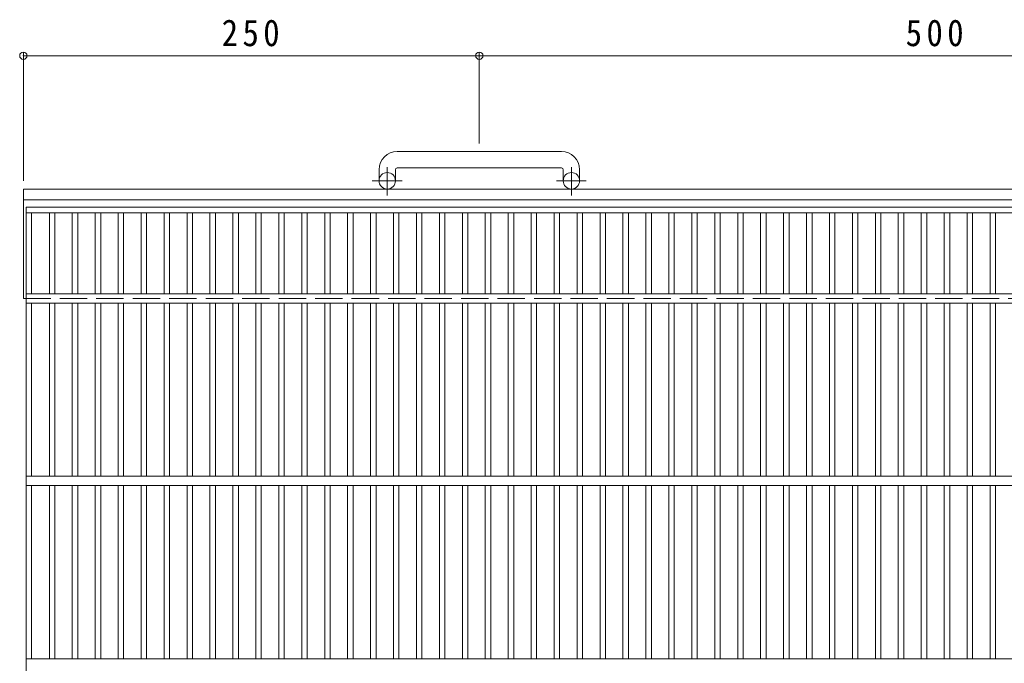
# Model space of a CAD drawing. Units: millimetres, scale not verified. Extents: x -902 to 869, y -687 to 662.
# Drawn here: x -868 to -328, y 188 to 540 of the extents above; entities that cross this region are included whole.
import ezdxf

# ---------------------------------------------------------------- set-up
doc = ezdxf.new("R2010")
doc.units = ezdxf.units.MM
doc.header["$LTSCALE"] = 5
doc.header["$PDMODE"] = 32
doc.header["$PDSIZE"] = 4
doc.linetypes.add('CHAIN1', pattern=[8, 5, -1, 1, -1])
doc.linetypes.add('DASHED3', pattern=[4, 3, -1])
for name, color, linetype, lineweight in [('A-1_ピット', 2, 'Continuous', 9), ('A-2_蓋', 3, 'Continuous', 9), ('A-4_寸法', 7, 'Continuous', 9)]:
    doc.layers.add(name, color=color, linetype=linetype, lineweight=lineweight)
doc.styles.add('ＭＳ ゴシック', font='')
doc.styles.get('ＭＳ ゴシック').set_extended_font_data('MS Gothic')

msp = doc.modelspace()

# ---------------------------------------------------------------- linework, layer by layer
at = {"layer": 'A-1_ピット'}
for p, q in [((-570.787, 468.104), (-660.787, 468.104)), ((-660.787, 459.104), (-570.787, 459.104)), ((-670.787, 458.104), (-670.787, 452.004)), ((-661.788, 458.104), (-661.788, 452.004)), ((-569.788, 458.104), (-569.788, 452.004)), ((-560.787, 458.104), (-560.787, 452.004)), ((-865.787, 447.504), (-865.787, 387.504)), ((-865.787, 447.504), (234.92, 447.504)), ((-865.787, 441.504), (234.92, 441.504))]:
    msp.add_line(p, q, dxfattribs=at)
at = {"layer": 'A-1_ピット', "linetype": 'CHAIN1'}
for p, q in [((-666.288, 443.897), (-666.288, 459.494)), ((-565.287, 443.897), (-565.287, 459.494)), ((-658.125, 452.004), (-674.532, 452.004)), ((-557.125, 452.004), (-573.532, 452.004))]:
    msp.add_line(p, q, dxfattribs=at)
at = {"layer": 'A-1_ピット', "linetype": 'DASHED3'}
msp.add_line((-865.787, 387.504), (234.92, 387.504), dxfattribs=at)
at = {"layer": 'A-1_ピット'}
for centre in [(-666.288, 452.004), (-565.288, 452.004)]:
    msp.add_circle(centre, 4.5, dxfattribs=at)
for centre, radius, start, end in [((-660.787, 458.104), 10, 90, 180), ((-570.787, 458.104), 10, 0, 90), ((-660.787, 458.104), 1, 90, 180), ((-570.787, 458.104), 1, 0, 90)]:
    msp.add_arc(centre, radius, start, end, dxfattribs=at)
at = {"layer": 'A-2_蓋'}
for p, q in [((-864.287, 437.504), (132.713, 437.504)), ((-864.287, -62.496), (-864.287, 437.504)), ((-864.287, 434.504), (132.713, 434.504)), ((-861.287, 434.503), (-861.287, 390.003)), ((-851.527, 390.003), (-851.527, 434.503)), ((-848.527, 390.003), (-848.527, 434.503)), ((-838.947, 390.003), (-838.947, 434.503)), ((-835.947, 390.003), (-835.947, 434.503)), ((-826.367, 390.003), (-826.367, 434.503)), ((-823.367, 390.003), (-823.367, 434.503)), ((-813.787, 390.003), (-813.787, 434.503)), ((-810.787, 390.003), (-810.787, 434.503)), ((-801.207, 390.003), (-801.207, 434.503)), ((-798.207, 390.003), (-798.207, 434.503)), ((-788.627, 390.003), (-788.627, 434.503)), ((-785.627, 390.003), (-785.627, 434.503)), ((-776.047, 390.003), (-776.047, 434.503)), ((-773.047, 390.003), (-773.047, 434.503)), ((-763.467, 390.003), (-763.467, 434.503)), ((-760.467, 390.003), (-760.467, 434.503)), ((-750.887, 390.003), (-750.887, 434.503)), ((-747.887, 390.003), (-747.887, 434.503)), ((-738.307, 390.003), (-738.307, 434.503)), ((-735.307, 390.003), (-735.307, 434.503)), ((-725.727, 390.003), (-725.727, 434.503)), ((-722.727, 390.003), (-722.727, 434.503)), ((-713.147, 390.003), (-713.147, 434.503)), ((-710.147, 390.003), (-710.147, 434.503)), ((-700.567, 390.003), (-700.567, 434.503)), ((-697.567, 390.003), (-697.567, 434.503)), ((-687.987, 390.003), (-687.987, 434.503)), ((-684.987, 390.003), (-684.987, 434.503)), ((-675.407, 390.003), (-675.407, 434.503)), ((-672.407, 390.003), (-672.407, 434.503)), ((-662.827, 390.003), (-662.827, 434.503)), ((-659.827, 390.003), (-659.827, 434.503)), ((-650.247, 390.003), (-650.247, 434.503)), ((-647.247, 390.003), (-647.247, 434.503)), ((-637.667, 390.003), (-637.667, 434.503)), ((-634.667, 390.003), (-634.667, 434.503)), ((-625.087, 390.003), (-625.087, 434.503)), ((-622.087, 390.003), (-622.087, 434.503)), ((-612.507, 390.003), (-612.507, 434.503)), ((-609.507, 390.003), (-609.507, 434.503)), ((-599.927, 390.003), (-599.927, 434.503)), ((-596.927, 390.003), (-596.927, 434.503)), ((-587.347, 390.003), (-587.347, 434.503)), ((-584.347, 390.003), (-584.347, 434.503)), ((-574.767, 390.003), (-574.767, 434.503)), ((-571.767, 390.003), (-571.767, 434.503)), ((-562.187, 390.003), (-562.187, 434.503)), ((-559.187, 390.003), (-559.187, 434.503)), ((-549.607, 390.003), (-549.607, 434.503)), ((-546.607, 390.003), (-546.607, 434.503)), ((-537.027, 390.003), (-537.027, 434.503)), ((-534.027, 390.003), (-534.027, 434.503)), ((-524.447, 390.003), (-524.447, 434.503)), ((-521.447, 390.003), (-521.447, 434.503)), ((-511.867, 390.003), (-511.867, 434.503)), ((-508.867, 390.003), (-508.867, 434.503)), ((-499.287, 390.003), (-499.287, 434.503)), ((-496.286, 390.003), (-496.286, 434.503)), ((-486.707, 390.003), (-486.707, 434.503)), ((-483.706, 390.003), (-483.706, 434.503)), ((-474.126, 390.003), (-474.126, 434.503)), ((-471.126, 390.003), (-471.126, 434.503)), ((-461.546, 390.003), (-461.546, 434.503)), ((-458.545, 390.003), (-458.545, 434.503)), ((-448.965, 390.003), (-448.965, 434.503)), ((-445.965, 390.003), (-445.965, 434.503)), ((-436.385, 390.003), (-436.385, 434.503)), ((-433.384, 390.003), (-433.384, 434.503)), ((-423.804, 390.003), (-423.804, 434.503)), ((-420.804, 390.003), (-420.804, 434.503)), ((-411.223, 390.003), (-411.223, 434.503)), ((-408.223, 390.003), (-408.223, 434.503)), ((-398.643, 390.003), (-398.643, 434.503)), ((-395.642, 390.003), (-395.642, 434.503)), ((-386.062, 390.003), (-386.062, 434.503)), ((-383.062, 390.003), (-383.062, 434.503)), ((-373.482, 390.003), (-373.482, 434.503)), ((-370.481, 390.003), (-370.481, 434.503)), ((-360.901, 390.003), (-360.901, 434.503)), ((-357.901, 390.003), (-357.901, 434.503)), ((-348.32, 390.003), (-348.32, 434.503)), ((-345.32, 390.003), (-345.32, 434.503)), ((-335.74, 390.003), (-335.74, 434.503)), ((-332.739, 390.003), (-332.739, 434.503)), ((-864.287, 390.003), (132.713, 390.003)), ((-864.287, 385.003), (132.713, 385.003)), ((-861.287, 385.003), (-861.287, 290.004)), ((-851.527, 290.004), (-851.527, 385.003)), ((-848.527, 290.004), (-848.527, 385.003)), ((-838.947, 290.004), (-838.947, 385.003)), ((-835.947, 290.004), (-835.947, 385.003)), ((-826.367, 290.004), (-826.367, 385.003)), ((-823.367, 290.004), (-823.367, 385.003)), ((-813.787, 290.004), (-813.787, 385.003)), ((-810.787, 290.004), (-810.787, 385.003)), ((-801.207, 290.004), (-801.207, 385.003)), ((-798.207, 290.004), (-798.207, 385.003)), ((-788.627, 290.004), (-788.627, 385.003)), ((-785.627, 290.004), (-785.627, 385.003)), ((-776.047, 290.004), (-776.047, 385.003)), ((-773.047, 290.004), (-773.047, 385.003)), ((-763.467, 290.004), (-763.467, 385.003)), ((-760.467, 290.004), (-760.467, 385.003)), ((-750.887, 290.004), (-750.887, 385.003)), ((-747.887, 290.004), (-747.887, 385.003)), ((-738.307, 290.004), (-738.307, 385.003)), ((-735.307, 290.004), (-735.307, 385.003)), ((-725.727, 290.004), (-725.727, 385.003)), ((-722.727, 290.004), (-722.727, 385.003)), ((-713.147, 290.004), (-713.147, 385.003)), ((-710.147, 290.004), (-710.147, 385.003)), ((-700.567, 290.004), (-700.567, 385.003)), ((-697.567, 290.004), (-697.567, 385.003)), ((-687.987, 290.004), (-687.987, 385.003)), ((-684.987, 290.004), (-684.987, 385.003)), ((-675.407, 290.004), (-675.407, 385.003)), ((-672.407, 290.004), (-672.407, 385.003)), ((-662.827, 290.004), (-662.827, 385.003)), ((-659.827, 290.004), (-659.827, 385.003)), ((-650.247, 290.004), (-650.247, 385.003)), ((-647.247, 290.004), (-647.247, 385.003)), ((-637.667, 290.004), (-637.667, 385.003)), ((-634.667, 290.004), (-634.667, 385.003)), ((-625.087, 290.004), (-625.087, 385.003)), ((-622.087, 290.004), (-622.087, 385.003)), ((-612.507, 290.004), (-612.507, 385.003)), ((-609.507, 290.004), (-609.507, 385.003)), ((-599.927, 290.004), (-599.927, 385.003)), ((-596.927, 290.004), (-596.927, 385.003)), ((-587.347, 290.004), (-587.347, 385.003)), ((-584.347, 290.004), (-584.347, 385.003)), ((-574.767, 290.004), (-574.767, 385.003)), ((-571.767, 290.004), (-571.767, 385.003)), ((-562.187, 290.004), (-562.187, 385.003)), ((-559.187, 290.004), (-559.187, 385.003)), ((-549.607, 290.004), (-549.607, 385.003)), ((-546.607, 290.004), (-546.607, 385.003)), ((-537.027, 290.004), (-537.027, 385.003)), ((-534.027, 290.004), (-534.027, 385.003)), ((-524.447, 290.004), (-524.447, 385.003)), ((-521.447, 290.004), (-521.447, 385.003)), ((-511.867, 290.004), (-511.867, 385.003)), ((-508.867, 290.004), (-508.867, 385.003)), ((-499.287, 290.004), (-499.287, 385.003)), ((-496.286, 290.004), (-496.286, 385.003)), ((-486.707, 290.004), (-486.707, 385.003)), ((-483.706, 290.004), (-483.706, 385.003)), ((-474.126, 290.004), (-474.126, 385.003)), ((-471.126, 290.004), (-471.126, 385.003)), ((-461.546, 290.004), (-461.546, 385.003)), ((-458.545, 290.004), (-458.545, 385.003)), ((-448.965, 290.004), (-448.965, 385.003)), ((-445.965, 290.004), (-445.965, 385.003)), ((-436.385, 290.004), (-436.385, 385.003)), ((-433.384, 290.004), (-433.384, 385.003)), ((-423.804, 290.004), (-423.804, 385.003)), ((-420.804, 290.004), (-420.804, 385.003)), ((-411.223, 290.004), (-411.223, 385.003)), ((-408.223, 290.004), (-408.223, 385.003)), ((-398.643, 290.004), (-398.643, 385.003)), ((-395.642, 290.004), (-395.642, 385.003)), ((-386.062, 290.004), (-386.062, 385.003)), ((-383.062, 290.004), (-383.062, 385.003)), ((-373.482, 290.004), (-373.482, 385.003)), ((-370.481, 290.004), (-370.481, 385.003)), ((-360.901, 290.004), (-360.901, 385.003)), ((-357.901, 290.004), (-357.901, 385.003)), ((-348.32, 290.004), (-348.32, 385.003)), ((-345.32, 290.004), (-345.32, 385.003)), ((-335.74, 290.004), (-335.74, 385.003)), ((-332.739, 290.004), (-332.739, 385.003)), ((-864.287, 290.004), (132.713, 290.004)), ((-864.287, 285.004), (132.713, 285.004)), ((-861.287, 285.004), (-861.287, 190.004)), ((-851.527, 190.004), (-851.527, 285.004)), ((-848.527, 190.004), (-848.527, 285.004)), ((-838.947, 190.004), (-838.947, 285.004)), ((-835.947, 190.004), (-835.947, 285.004)), ((-826.367, 190.004), (-826.367, 285.004)), ((-823.367, 190.004), (-823.367, 285.004)), ((-813.787, 190.004), (-813.787, 285.004)), ((-810.787, 190.004), (-810.787, 285.004)), ((-801.207, 190.004), (-801.207, 285.004)), ((-798.207, 190.004), (-798.207, 285.004)), ((-788.627, 190.004), (-788.627, 285.004)), ((-785.627, 190.004), (-785.627, 285.004)), ((-776.047, 190.004), (-776.047, 285.004)), ((-773.047, 190.004), (-773.047, 285.004)), ((-763.467, 190.004), (-763.467, 285.004)), ((-760.467, 190.004), (-760.467, 285.004)), ((-750.887, 190.004), (-750.887, 285.004)), ((-747.887, 190.004), (-747.887, 285.004)), ((-738.307, 190.004), (-738.307, 285.004)), ((-735.307, 190.004), (-735.307, 285.004)), ((-725.727, 190.004), (-725.727, 285.004)), ((-722.727, 190.004), (-722.727, 285.004)), ((-713.147, 190.004), (-713.147, 285.004)), ((-710.147, 190.004), (-710.147, 285.004)), ((-700.567, 190.004), (-700.567, 285.004)), ((-697.567, 190.004), (-697.567, 285.004)), ((-687.987, 190.004), (-687.987, 285.004)), ((-684.987, 190.004), (-684.987, 285.004)), ((-675.407, 190.004), (-675.407, 285.004)), ((-672.407, 190.004), (-672.407, 285.004)), ((-662.827, 190.004), (-662.827, 285.004)), ((-659.827, 190.004), (-659.827, 285.004)), ((-650.247, 190.004), (-650.247, 285.004)), ((-647.247, 190.004), (-647.247, 285.004)), ((-637.667, 190.004), (-637.667, 285.004)), ((-634.667, 190.004), (-634.667, 285.004)), ((-625.087, 190.004), (-625.087, 285.004)), ((-622.087, 190.004), (-622.087, 285.004)), ((-612.507, 190.004), (-612.507, 285.004)), ((-609.507, 190.004), (-609.507, 285.004)), ((-599.927, 190.004), (-599.927, 285.004)), ((-596.927, 190.004), (-596.927, 285.004)), ((-587.347, 190.004), (-587.347, 285.004)), ((-584.347, 190.004), (-584.347, 285.004)), ((-574.767, 190.004), (-574.767, 285.004)), ((-571.767, 190.004), (-571.767, 285.004)), ((-562.187, 190.004), (-562.187, 285.004)), ((-559.187, 190.004), (-559.187, 285.004)), ((-549.607, 190.004), (-549.607, 285.004)), ((-546.607, 190.004), (-546.607, 285.004)), ((-537.027, 190.004), (-537.027, 285.004)), ((-534.027, 190.004), (-534.027, 285.004)), ((-524.447, 190.004), (-524.447, 285.004)), ((-521.447, 190.004), (-521.447, 285.004)), ((-511.867, 190.004), (-511.867, 285.004)), ((-508.867, 190.004), (-508.867, 285.004)), ((-499.287, 190.004), (-499.287, 285.004)), ((-496.286, 190.004), (-496.286, 285.004)), ((-486.707, 190.004), (-486.707, 285.004)), ((-483.706, 190.004), (-483.706, 285.004)), ((-474.126, 190.004), (-474.126, 285.004)), ((-471.126, 190.004), (-471.126, 285.004)), ((-461.546, 190.004), (-461.546, 285.004)), ((-458.545, 190.004), (-458.545, 285.004)), ((-448.965, 190.004), (-448.965, 285.004)), ((-445.965, 190.004), (-445.965, 285.004)), ((-436.385, 190.004), (-436.385, 285.004)), ((-433.384, 190.004), (-433.384, 285.004)), ((-423.804, 190.004), (-423.804, 285.004)), ((-420.804, 190.004), (-420.804, 285.004)), ((-411.223, 190.004), (-411.223, 285.004)), ((-408.223, 190.004), (-408.223, 285.004)), ((-398.643, 190.004), (-398.643, 285.004)), ((-395.642, 190.004), (-395.642, 285.004)), ((-386.062, 190.004), (-386.062, 285.004)), ((-383.062, 190.004), (-383.062, 285.004)), ((-373.482, 190.004), (-373.482, 285.004)), ((-370.481, 190.004), (-370.481, 285.004)), ((-360.901, 190.004), (-360.901, 285.004)), ((-357.901, 190.004), (-357.901, 285.004)), ((-348.32, 190.004), (-348.32, 285.004)), ((-345.32, 190.004), (-345.32, 285.004)), ((-335.74, 190.004), (-335.74, 285.004)), ((-332.739, 190.004), (-332.739, 285.004)), ((-864.287, 190.004), (132.713, 190.004))]:
    msp.add_line(p, q, dxfattribs=at)
at = {"layer": 'A-4_寸法'}
for p, q in [((-865.787, 452.004), (-865.787, 522.077)), ((-865.787, 520.577), (234.92, 520.577)), ((-615.787, 472.394), (-615.787, 522.077))]:
    msp.add_line(p, q, dxfattribs=at)
for p in [(-865.787, 520.577), (-615.787, 520.577)]:
    msp.add_point(p, dxfattribs=at)

# ---------------------------------------------------------------- texts
at = {"layer": 'A-4_寸法', "color": 2, "char_height": 14.66, "attachment_point": 7, "style": 'ＭＳ ゴシック'}
for s, insert in [('\\T1.27;\\W0.9;250', (-757.037, 525.577)), ('\\T1.27;\\W0.9;500', (-382.037, 525.577))]:
    msp.add_mtext(s, dxfattribs=dict(at, insert=insert))

doc.saveas('drawing.dxf')
